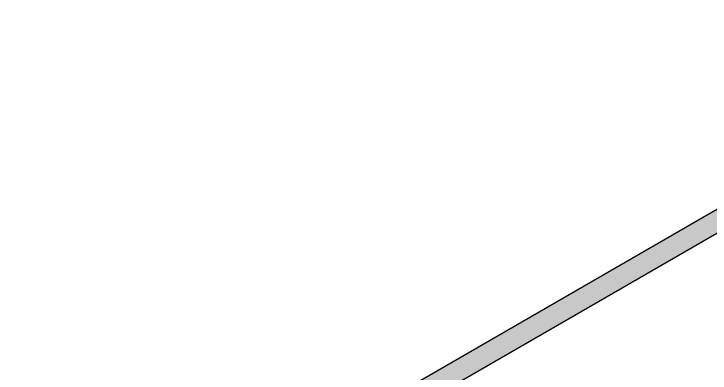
# Model space of a CAD drawing. Header units: metres. Extents: x 1769 to 3632, y 809 to 2652.
# Drawn here: x 2734.679 to 2739.675, y 1809.589 to 1812.166 of the extents above; entities that cross this region are included whole.
import ezdxf

# ---------------------------------------------------------------- set-up
doc = ezdxf.new("R2010")
doc.units = ezdxf.units.M
doc.header["$LTSCALE"] = 10
for name, color, linetype in [('A-ELEV0', 7, 'Continuous'), ('A-WALL', 6, 'Continuous'), ('A-WALL-PATT', 8, 'Continuous')]:
    doc.layers.add(name, color=color, linetype=linetype)

# ---------------------------------------------------------------- blocks, each defined once
blk = doc.blocks.new('RPA')
at = {"layer": 'A-WALL-PATT'}
h = blk.add_hatch(color=256, dxfattribs=at)
h.dxf.hatch_style = 1
h.paths.add_polyline_path([(2745.8002, 1813.5639), (2743.2763, 1813.5639), (2743.2763, 1813.7139), (2745.8002, 1813.7139), (2745.8002, 1815.7426), (2743.4263, 1815.7426), (2743.4263, 1814.5096), (2743.2763, 1814.5096), (2743.2763, 1815.8926), (2760.67, 1815.8926), (2760.67, 1815.7426), (2749.0388, 1815.7418), (2749.0388, 1815.7418), (2749.0383, 1813.793), (2748.8883, 1813.793), (2748.8888, 1815.7418), (2745.9502, 1815.7426), (2745.9502, 1812.1924), (2748.8888, 1812.1918), (2748.8883, 1812.843), (2749.0383, 1812.843), (2749.0388, 1812.0418), (2748.1409, 1812.0424), (2748.1409, 1810.9145), (2747.9909, 1810.9145), (2747.9909, 1812.0424), (2745.9502, 1812.0424), (2745.9502, 1811.4424), (2745.8002, 1811.4424)])
at = {"layer": 'A-WALL'}
blk.add_lwpolyline([(2743.2763, 1815.8926), (2760.67, 1815.8926), (2760.67, 1815.7426), (2749.0388, 1815.7418), (2749.0388, 1815.7418), (2749.0388, 1815.7418), (2749.0383, 1813.793), (2748.8883, 1813.793), (2748.8888, 1815.7418)], dxfattribs=at)

msp = doc.modelspace()

# ---------------------------------------------------------------- block references
at = {"layer": 'A-ELEV0', "ltscale": 0.01, "rotation": 29.99800635700696}
msp.add_blockref('RPA', (1259.184, -1140.7268), dxfattribs=at)

doc.saveas('drawing.dxf')
